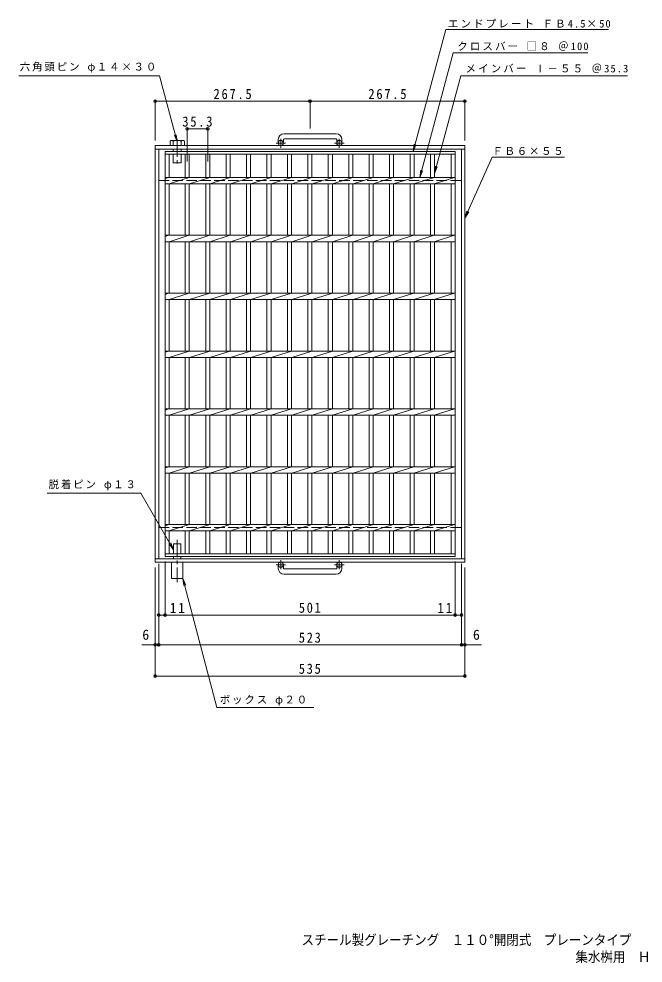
# Model space of a CAD drawing. Units: millimetres, scale not verified. Extents: x -1000 to 1060, y -823 to 809.
# Drawn here: x -1000 to 78, y -823 to 809 of the extents above; entities that cross this region are included whole.
import ezdxf
from ezdxf.enums import TextEntityAlignment as Align

# ---------------------------------------------------------------- set-up
doc = ezdxf.new("R2010")
doc.units = ezdxf.units.MM
doc.header["$LTSCALE"] = 6
doc.header["$PDMODE"] = 32
doc.header["$PDSIZE"] = 4.8
doc.linetypes.add('CHAIN1', pattern=[8, 5, -1, 1, -1])
doc.linetypes.add('DASHED3', pattern=[4, 3, -1])
for name, color, linetype, lineweight in [('A-1', 2, 'Continuous', 9), ('A-2', 3, 'Continuous', 9), ('A-4', 7, 'Continuous', 9), ('A-5', 7, 'Continuous', 9), ('A-9', 4, 'Continuous', 9)]:
    doc.layers.add(name, color=color, linetype=linetype, lineweight=lineweight)
doc.layers.add('F-5_F-5ﾚｲﾔ', color=2, linetype='Continuous')
doc.styles.add('ＭＳ ゴシック', font='')
doc.styles.get('ＭＳ ゴシック').set_extended_font_data('MS Gothic')

msp = doc.modelspace()

# ---------------------------------------------------------------- linework, layer by layer
at = {"layer": 'A-1'}
for p, q in [((-452.417, 610.786), (-542.417, 610.786)), ((-764.917, 590.186), (-229.917, 590.186)), ((-764.917, 590.186), (-764.917, -129.814)), ((-552.417, 600.786), (-552.417, 594.686)), ((-543.417, 600.786), (-543.417, 594.686)), ((-542.417, 601.786), (-452.417, 601.786)), ((-451.417, 600.786), (-451.417, 594.686)), ((-442.417, 600.786), (-442.417, 594.686)), ((-229.917, 590.186), (-229.917, -129.814)), ((-764.917, 584.186), (-229.917, 584.186)), ((-758.917, 584.186), (-758.917, -123.814)), ((-235.917, 584.186), (-235.917, -123.814)), ((-764.917, -123.814), (-229.917, -123.814)), ((-764.917, -129.814), (-229.917, -129.814)), ((-552.417, -140.415), (-552.417, -134.314)), ((-543.417, -140.415), (-543.417, -134.314)), ((-542.417, -141.415), (-452.417, -141.415)), ((-451.417, -140.415), (-451.417, -134.314)), ((-442.417, -140.415), (-442.417, -134.314)), ((-452.417, -150.415), (-542.417, -150.415))]:
    msp.add_line(p, q, dxfattribs=at)
at = {"layer": 'A-1', "linetype": 'CHAIN1'}
for p, q in [((-539.755, 594.686), (-556.161, 594.686)), ((-547.917, 586.579), (-547.917, 602.176)), ((-438.754, 594.686), (-455.161, 594.686)), ((-446.917, 586.579), (-446.917, 602.176)), ((-547.917, -126.207), (-547.917, -141.804)), ((-446.917, -126.207), (-446.917, -141.804)), ((-539.754, -134.314), (-556.161, -134.314)), ((-438.754, -134.314), (-455.161, -134.314))]:
    msp.add_line(p, q, dxfattribs=at)
at = {"layer": 'A-1', "linetype": 'DASHED3'}
for p, q in [((-758.917, 530.186), (-235.917, 530.186)), ((-758.917, -69.814), (-235.917, -69.814))]:
    msp.add_line(p, q, dxfattribs=at)
at = {"layer": 'A-1'}
for centre in [(-547.917, 594.686), (-446.917, 594.686), (-547.917, -134.314), (-446.917, -134.314)]:
    msp.add_circle(centre, 4.5, dxfattribs=at)
for centre, radius, start, end in [((-542.417, 600.786), 10, 90, 180), ((-452.417, 600.786), 10, 0, 90), ((-542.417, 600.786), 1, 90, 180), ((-452.417, 600.786), 1, 0, 90), ((-542.417, -140.415), 10, 180, 270), ((-542.417, -140.415), 1, 180, 270), ((-452.417, -140.415), 10, 270, 0), ((-452.417, -140.415), 1, 270, 0)]:
    msp.add_arc(centre, radius, start, end, dxfattribs=at)
at = {"layer": 'A-2'}
for p, q in [((-747.917, 580.186), (-246.917, 580.186)), ((-747.917, -119.814), (-747.917, 580.186)), ((-747.917, 575.686), (-246.917, 575.686)), ((-740.917, 535.186), (-740.917, 575.686)), ((-713.017, 575.686), (-713.017, 535.186)), ((-706.017, 575.686), (-706.017, 535.186)), ((-677.716, 575.686), (-677.716, 535.186)), ((-670.717, 575.686), (-670.717, 535.186)), ((-642.416, 575.686), (-642.416, 535.186)), ((-635.416, 575.686), (-635.416, 535.186)), ((-607.117, 575.686), (-607.117, 535.186)), ((-600.117, 575.686), (-600.117, 535.186)), ((-571.817, 575.686), (-571.817, 535.186)), ((-564.816, 575.686), (-564.816, 535.186)), ((-536.516, 575.686), (-536.516, 535.186)), ((-529.516, 575.686), (-529.516, 535.186)), ((-501.217, 575.686), (-501.217, 535.186)), ((-494.217, 575.686), (-494.217, 535.186)), ((-465.917, 575.686), (-465.917, 535.186)), ((-458.917, 575.686), (-458.917, 535.186)), ((-430.617, 575.686), (-430.617, 535.186)), ((-423.617, 575.686), (-423.617, 535.186)), ((-395.318, 575.686), (-395.318, 535.186)), ((-388.318, 575.686), (-388.318, 535.186)), ((-360.018, 575.686), (-360.018, 535.186)), ((-353.018, 575.686), (-353.018, 535.186)), ((-324.718, 575.686), (-324.718, 535.186)), ((-317.718, 575.686), (-317.718, 535.186)), ((-289.419, 575.686), (-289.419, 535.186)), ((-282.419, 575.686), (-282.419, 535.186)), ((-253.917, 575.686), (-253.917, 535.186)), ((-747.917, 533.106), (-741.317, 535.186)), ((-747.917, 535.186), (-246.917, 535.186)), ((-747.917, 524.186), (-246.917, 524.186)), ((-740.917, 524.186), (-706.017, 535.186)), ((-740.917, 435.185), (-740.917, 524.186)), ((-713.017, 524.186), (-713.017, 435.185)), ((-706.017, 524.186), (-706.017, 435.185)), ((-705.617, 524.186), (-670.717, 535.186)), ((-677.716, 524.186), (-677.716, 435.185)), ((-670.717, 524.186), (-670.717, 435.185)), ((-670.317, 524.186), (-635.417, 535.186)), ((-642.416, 524.186), (-642.416, 435.185)), ((-635.416, 524.186), (-635.416, 435.185)), ((-635.017, 524.186), (-600.117, 535.186)), ((-607.117, 524.186), (-607.117, 435.185)), ((-600.117, 524.186), (-600.117, 435.185)), ((-599.716, 524.186), (-564.817, 535.186)), ((-571.817, 524.186), (-571.817, 435.185)), ((-564.816, 524.186), (-564.816, 435.185)), ((-564.417, 524.186), (-529.517, 535.186)), ((-536.516, 524.186), (-536.516, 435.185)), ((-529.516, 524.186), (-529.516, 435.185)), ((-529.116, 524.186), (-494.217, 535.186)), ((-501.217, 524.186), (-501.217, 435.185)), ((-494.217, 524.186), (-494.217, 435.185)), ((-493.817, 524.186), (-458.917, 535.186)), ((-465.917, 524.186), (-465.917, 435.185)), ((-458.917, 524.186), (-458.917, 435.185)), ((-458.517, 524.186), (-423.617, 535.186)), ((-430.617, 524.186), (-430.617, 435.185)), ((-423.617, 524.186), (-423.617, 435.185)), ((-423.217, 524.186), (-388.318, 535.186)), ((-395.318, 524.186), (-395.318, 435.185)), ((-388.616, 524.186), (-353.716, 535.186)), ((-388.318, 524.186), (-388.318, 435.185)), ((-360.018, 524.186), (-360.018, 435.185)), ((-353.316, 524.186), (-318.416, 535.186)), ((-353.018, 524.186), (-353.018, 435.185)), ((-324.718, 524.186), (-324.718, 435.185)), ((-318.017, 524.186), (-283.117, 535.186)), ((-317.718, 524.186), (-317.718, 435.185)), ((-289.419, 524.186), (-289.419, 435.185)), ((-283.018, 524.186), (-248.118, 535.186)), ((-282.419, 524.186), (-282.419, 435.185)), ((-253.917, 524.186), (-253.917, 435.185)), ((-747.917, 433.106), (-741.317, 435.186)), ((-747.917, 435.186), (-246.917, 435.186)), ((-740.917, 424.186), (-706.017, 435.186)), ((-705.617, 424.186), (-670.717, 435.186)), ((-670.317, 424.186), (-635.417, 435.186)), ((-635.017, 424.186), (-600.117, 435.186)), ((-599.716, 424.186), (-564.817, 435.186)), ((-564.417, 424.186), (-529.517, 435.186)), ((-529.116, 424.187), (-494.217, 435.186)), ((-493.817, 424.187), (-458.917, 435.186)), ((-458.517, 424.187), (-423.617, 435.186)), ((-423.217, 424.187), (-388.318, 435.186)), ((-388.616, 424.186), (-353.716, 435.186)), ((-353.316, 424.186), (-318.416, 435.186)), ((-318.017, 424.186), (-283.117, 435.186)), ((-283.018, 424.187), (-248.118, 435.186)), ((-747.917, 424.186), (-246.917, 424.186)), ((-740.917, 335.186), (-740.917, 424.186)), ((-713.017, 424.186), (-713.017, 335.186)), ((-706.017, 424.186), (-706.017, 335.186)), ((-677.716, 424.186), (-677.716, 335.186)), ((-670.717, 424.186), (-670.717, 335.186)), ((-642.416, 424.186), (-642.416, 335.186)), ((-635.416, 424.186), (-635.416, 335.186)), ((-607.117, 424.186), (-607.117, 335.186)), ((-600.117, 424.186), (-600.117, 335.186)), ((-571.817, 424.186), (-571.817, 335.186)), ((-564.816, 424.186), (-564.816, 335.186)), ((-536.516, 424.186), (-536.516, 335.186)), ((-529.516, 424.186), (-529.516, 335.186)), ((-501.217, 424.186), (-501.217, 335.186)), ((-494.217, 424.186), (-494.217, 335.186)), ((-465.917, 424.186), (-465.917, 335.186)), ((-458.917, 424.186), (-458.917, 335.186)), ((-430.617, 424.186), (-430.617, 335.186)), ((-423.617, 424.186), (-423.617, 335.186)), ((-395.318, 424.186), (-395.318, 335.186)), ((-388.318, 424.186), (-388.318, 335.186)), ((-360.018, 424.186), (-360.018, 335.186)), ((-353.018, 424.186), (-353.018, 335.186)), ((-324.718, 424.186), (-324.718, 335.186)), ((-317.718, 424.186), (-317.718, 335.186)), ((-289.419, 424.186), (-289.419, 335.186)), ((-282.419, 424.186), (-282.419, 335.186)), ((-253.917, 424.186), (-253.917, 335.186)), ((-747.917, 333.106), (-741.317, 335.186)), ((-747.917, 335.186), (-246.917, 335.186)), ((-740.917, 324.186), (-706.017, 335.186)), ((-705.617, 324.186), (-670.717, 335.186)), ((-670.317, 324.186), (-635.417, 335.186)), ((-635.017, 324.186), (-600.117, 335.186)), ((-599.716, 324.186), (-564.817, 335.186)), ((-564.417, 324.186), (-529.517, 335.186)), ((-529.116, 324.187), (-494.217, 335.186)), ((-493.817, 324.187), (-458.917, 335.186)), ((-458.517, 324.187), (-423.617, 335.186)), ((-423.217, 324.187), (-388.318, 335.186)), ((-388.616, 324.186), (-353.716, 335.186)), ((-353.316, 324.186), (-318.416, 335.186)), ((-318.017, 324.186), (-283.117, 335.186)), ((-283.018, 324.187), (-248.118, 335.186)), ((-747.917, 324.186), (-246.917, 324.186)), ((-740.917, 235.186), (-740.917, 324.186)), ((-713.017, 324.186), (-713.017, 235.186)), ((-706.017, 324.186), (-706.017, 235.186)), ((-677.716, 324.186), (-677.716, 235.186)), ((-670.717, 324.186), (-670.717, 235.186)), ((-642.416, 324.186), (-642.416, 235.186)), ((-635.416, 324.186), (-635.416, 235.186)), ((-607.117, 324.186), (-607.117, 235.186)), ((-600.117, 324.186), (-600.117, 235.186)), ((-571.817, 324.186), (-571.817, 235.186)), ((-564.816, 324.186), (-564.816, 235.186)), ((-536.516, 324.186), (-536.516, 235.186)), ((-529.516, 324.186), (-529.516, 235.186)), ((-501.217, 324.186), (-501.217, 235.186)), ((-494.217, 324.186), (-494.217, 235.186)), ((-465.917, 324.186), (-465.917, 235.186)), ((-458.917, 324.186), (-458.917, 235.186)), ((-430.617, 324.186), (-430.617, 235.186)), ((-423.617, 324.186), (-423.617, 235.186)), ((-395.318, 324.186), (-395.318, 235.186)), ((-388.318, 324.186), (-388.318, 235.186)), ((-360.018, 324.186), (-360.018, 235.186)), ((-353.018, 324.186), (-353.018, 235.186)), ((-324.718, 324.186), (-324.718, 235.186)), ((-317.718, 324.186), (-317.718, 235.186)), ((-289.419, 324.186), (-289.419, 235.186)), ((-282.419, 324.186), (-282.419, 235.186)), ((-253.917, 324.186), (-253.917, 235.186)), ((-747.917, 233.106), (-741.317, 235.186)), ((-747.917, 235.186), (-246.917, 235.186)), ((-740.917, 224.186), (-706.017, 235.186)), ((-705.617, 224.186), (-670.717, 235.186)), ((-670.317, 224.186), (-635.417, 235.186)), ((-635.017, 224.186), (-600.117, 235.186)), ((-599.716, 224.186), (-564.817, 235.186)), ((-564.417, 224.186), (-529.517, 235.186)), ((-529.116, 224.187), (-494.217, 235.186)), ((-493.817, 224.187), (-458.917, 235.186)), ((-458.517, 224.187), (-423.617, 235.186)), ((-423.217, 224.187), (-388.318, 235.186)), ((-388.616, 224.186), (-353.716, 235.186)), ((-353.316, 224.186), (-318.416, 235.186)), ((-318.017, 224.186), (-283.117, 235.186)), ((-283.018, 224.187), (-248.118, 235.186)), ((-747.917, 224.186), (-246.917, 224.186)), ((-740.917, 135.186), (-740.917, 224.186)), ((-713.017, 224.186), (-713.017, 135.186)), ((-706.017, 224.186), (-706.017, 135.186)), ((-677.716, 224.186), (-677.716, 135.186)), ((-670.717, 224.186), (-670.717, 135.186)), ((-642.416, 224.186), (-642.416, 135.186)), ((-635.416, 224.186), (-635.416, 135.186)), ((-607.117, 224.186), (-607.117, 135.186)), ((-600.117, 224.186), (-600.117, 135.186)), ((-571.817, 224.186), (-571.817, 135.186)), ((-564.816, 224.186), (-564.816, 135.186)), ((-536.516, 224.186), (-536.516, 135.186)), ((-529.516, 224.186), (-529.516, 135.186)), ((-501.217, 224.186), (-501.217, 135.186)), ((-494.217, 224.186), (-494.217, 135.186)), ((-465.917, 224.186), (-465.917, 135.186)), ((-458.917, 224.186), (-458.917, 135.186)), ((-430.617, 224.186), (-430.617, 135.186)), ((-423.617, 224.186), (-423.617, 135.186)), ((-395.318, 224.186), (-395.318, 135.186)), ((-388.318, 224.186), (-388.318, 135.186)), ((-360.018, 224.186), (-360.018, 135.186)), ((-353.018, 224.186), (-353.018, 135.186)), ((-324.718, 224.186), (-324.718, 135.186)), ((-317.718, 224.186), (-317.718, 135.186)), ((-289.419, 224.186), (-289.419, 135.186)), ((-282.419, 224.186), (-282.419, 135.186)), ((-253.917, 224.186), (-253.917, 135.186)), ((-747.917, 133.106), (-741.317, 135.186)), ((-747.917, 135.186), (-246.917, 135.186)), ((-740.917, 124.186), (-706.017, 135.186)), ((-705.617, 124.186), (-670.717, 135.186)), ((-670.317, 124.186), (-635.417, 135.186)), ((-635.017, 124.186), (-600.117, 135.186)), ((-599.716, 124.186), (-564.817, 135.186)), ((-564.417, 124.186), (-529.517, 135.186)), ((-529.116, 124.187), (-494.217, 135.186)), ((-493.817, 124.187), (-458.917, 135.186)), ((-458.517, 124.187), (-423.617, 135.186)), ((-423.217, 124.187), (-388.318, 135.186)), ((-388.616, 124.186), (-353.716, 135.186)), ((-353.316, 124.186), (-318.416, 135.186)), ((-318.017, 124.186), (-283.117, 135.186)), ((-283.018, 124.187), (-248.118, 135.186)), ((-747.917, 124.186), (-246.917, 124.186)), ((-740.917, 35.186), (-740.917, 124.186)), ((-713.017, 124.186), (-713.017, 35.186)), ((-706.017, 124.186), (-706.017, 35.186)), ((-677.716, 124.186), (-677.716, 35.186)), ((-670.717, 124.186), (-670.717, 35.186)), ((-642.416, 124.186), (-642.416, 35.186)), ((-635.416, 124.186), (-635.416, 35.186)), ((-607.117, 124.186), (-607.117, 35.186)), ((-600.117, 124.186), (-600.117, 35.186)), ((-571.817, 124.186), (-571.817, 35.186)), ((-564.816, 124.186), (-564.816, 35.186)), ((-536.516, 124.186), (-536.516, 35.186)), ((-529.516, 124.186), (-529.516, 35.186)), ((-501.217, 124.186), (-501.217, 35.186)), ((-494.217, 124.186), (-494.217, 35.186)), ((-465.917, 124.186), (-465.917, 35.186)), ((-458.917, 124.186), (-458.917, 35.186)), ((-430.617, 124.186), (-430.617, 35.186)), ((-423.617, 124.186), (-423.617, 35.186)), ((-395.318, 124.186), (-395.318, 35.186)), ((-388.318, 124.186), (-388.318, 35.186)), ((-360.018, 124.186), (-360.018, 35.186)), ((-353.018, 124.186), (-353.018, 35.186)), ((-324.718, 124.186), (-324.718, 35.186)), ((-317.718, 124.186), (-317.718, 35.186)), ((-289.419, 124.186), (-289.419, 35.186)), ((-282.419, 124.186), (-282.419, 35.186)), ((-253.917, 124.186), (-253.917, 35.186)), ((-747.917, 33.106), (-741.317, 35.186)), ((-747.917, 35.186), (-246.917, 35.186)), ((-740.917, 24.186), (-706.017, 35.186)), ((-705.617, 24.186), (-670.717, 35.186)), ((-670.317, 24.186), (-635.417, 35.186)), ((-635.017, 24.186), (-600.117, 35.186)), ((-599.716, 24.186), (-564.817, 35.186)), ((-564.417, 24.186), (-529.517, 35.186)), ((-529.116, 24.187), (-494.217, 35.186)), ((-493.817, 24.187), (-458.917, 35.186)), ((-458.517, 24.187), (-423.617, 35.186)), ((-423.217, 24.187), (-388.318, 35.186)), ((-388.616, 24.186), (-353.716, 35.186)), ((-353.316, 24.186), (-318.416, 35.186)), ((-318.017, 24.186), (-283.117, 35.186)), ((-283.018, 24.187), (-248.118, 35.186)), ((-747.917, 24.186), (-246.917, 24.186)), ((-740.917, -64.814), (-740.917, 24.186)), ((-713.017, 24.186), (-713.017, -64.814)), ((-706.017, 24.186), (-706.017, -64.814)), ((-677.716, 24.186), (-677.716, -64.814)), ((-670.717, 24.186), (-670.717, -64.814)), ((-642.416, 24.186), (-642.416, -64.814)), ((-635.416, 24.186), (-635.416, -64.814)), ((-607.117, 24.186), (-607.117, -64.814)), ((-600.117, 24.186), (-600.117, -64.814)), ((-571.817, 24.186), (-571.817, -64.814)), ((-564.816, 24.186), (-564.816, -64.814)), ((-536.516, 24.186), (-536.516, -64.814)), ((-529.516, 24.186), (-529.516, -64.814)), ((-501.217, 24.186), (-501.217, -64.814)), ((-494.217, 24.186), (-494.217, -64.814)), ((-465.917, 24.186), (-465.917, -64.814)), ((-458.917, 24.186), (-458.917, -64.814)), ((-430.617, 24.186), (-430.617, -64.814)), ((-423.617, 24.186), (-423.617, -64.814)), ((-395.318, 24.186), (-395.318, -64.814)), ((-388.318, 24.186), (-388.318, -64.814)), ((-360.018, 24.186), (-360.018, -64.814)), ((-353.018, 24.186), (-353.018, -64.814)), ((-324.718, 24.186), (-324.718, -64.814)), ((-317.718, 24.186), (-317.718, -64.814)), ((-289.419, 24.186), (-289.419, -64.814)), ((-282.419, 24.186), (-282.419, -64.814)), ((-253.917, 24.186), (-253.917, -64.814)), ((-747.917, -66.894), (-741.317, -64.814)), ((-747.917, -64.814), (-246.917, -64.814)), ((-740.917, -75.814), (-706.017, -64.814)), ((-705.617, -75.814), (-670.717, -64.814)), ((-670.317, -75.814), (-635.417, -64.814)), ((-635.017, -75.814), (-600.117, -64.814)), ((-599.716, -75.814), (-564.817, -64.814)), ((-564.417, -75.814), (-529.517, -64.814)), ((-529.116, -75.814), (-494.217, -64.814)), ((-493.817, -75.814), (-458.917, -64.814)), ((-458.517, -75.814), (-423.617, -64.814)), ((-423.217, -75.814), (-388.318, -64.814)), ((-388.616, -75.814), (-353.716, -64.814)), ((-353.316, -75.814), (-318.416, -64.814)), ((-318.017, -75.814), (-283.117, -64.814)), ((-283.018, -75.814), (-248.118, -64.814)), ((-747.917, -75.814), (-246.917, -75.814)), ((-740.917, -115.314), (-740.917, -75.814)), ((-713.017, -75.814), (-713.017, -115.314)), ((-706.017, -75.814), (-706.017, -115.314)), ((-677.716, -75.814), (-677.716, -115.314)), ((-670.717, -75.814), (-670.717, -115.314)), ((-642.416, -75.814), (-642.416, -115.314)), ((-635.416, -75.814), (-635.416, -115.314)), ((-607.117, -75.814), (-607.117, -115.314)), ((-600.117, -75.814), (-600.117, -115.314)), ((-571.817, -75.814), (-571.817, -115.314)), ((-564.816, -75.814), (-564.816, -115.314)), ((-536.516, -75.814), (-536.516, -115.314)), ((-529.516, -75.814), (-529.516, -115.314)), ((-501.217, -75.814), (-501.217, -115.314)), ((-494.217, -75.814), (-494.217, -115.314)), ((-465.917, -75.814), (-465.917, -115.314)), ((-458.917, -75.814), (-458.917, -115.314)), ((-430.617, -75.814), (-430.617, -115.314)), ((-423.617, -75.814), (-423.617, -115.314)), ((-395.318, -75.814), (-395.318, -115.314)), ((-388.318, -75.814), (-388.318, -115.314)), ((-360.018, -75.814), (-360.018, -115.314)), ((-353.018, -75.814), (-353.018, -115.314)), ((-324.718, -75.814), (-324.718, -115.314)), ((-317.718, -75.814), (-317.718, -115.314)), ((-289.419, -75.814), (-289.419, -115.314)), ((-282.419, -75.814), (-282.419, -115.314)), ((-253.917, -75.814), (-253.917, -115.314)), ((-246.917, -115.314), (-747.917, -115.314))]:
    msp.add_line(p, q, dxfattribs=at)
msp.add_lwpolyline([(-246.917, 580.186), (-246.917, -119.814), (-747.917, -119.814)], dxfattribs=at)
at = {"layer": 'A-4'}
for p, q in [((-764.917, 599.186), (-764.917, 668.63)), ((-764.917, 666.83), (-603.417, 666.83)), ((-603.417, 666.83), (-229.917, 666.83)), ((-497.417, 619.786), (-497.417, 668.63)), ((-229.917, 599.186), (-229.917, 668.63)), ((-709.517, 562.763), (-709.517, 620.975)), ((-674.216, 562.763), (-674.216, 620.975)), ((-709.517, 619.175), (-674.216, 619.175)), ((-747.917, -128.814), (-747.917, -222.85)), ((-246.917, -128.814), (-246.917, -222.85)), ((-764.917, -138.814), (-764.917, -328.262)), ((-758.917, -132.814), (-758.917, -274.495)), ((-235.917, -132.814), (-235.917, -274.495)), ((-229.917, -138.814), (-229.917, -328.262)), ((-758.917, -221.05), (-747.917, -221.05)), ((-758.917, -230.05), (-758.917, -222.85)), ((-747.917, -221.05), (-246.917, -221.05)), ((-246.917, -221.05), (-235.917, -221.05)), ((-788.013, -272.695), (-201.513, -272.695)), ((-764.917, -326.462), (-229.917, -326.462))]:
    msp.add_line(p, q, dxfattribs=at)
for p in [(-764.917, 666.83), (-497.417, 666.83), (-229.917, 666.83), (-709.517, 619.175), (-674.216, 619.175), (-758.917, -221.05), (-747.917, -221.05), (-246.917, -221.05), (-235.917, -221.05), (-764.917, -272.695), (-758.917, -272.695), (-235.917, -272.695), (-229.917, -272.695), (-764.917, -326.462), (-229.917, -326.462)]:
    msp.add_point(p, dxfattribs=at)
at = {"layer": 'A-5'}
for p, q in [((-319.428, 580.186), (-262.998, 790.786)), ((-262.998, 790.786), (18.046, 790.786)), ((-307.692, 535.186), (-249.923, 750.786)), ((-249.923, 750.786), (-17.596, 750.786)), ((-757.517, 710.786), (-1000.401, 710.786)), ((-726.917, 596.586), (-757.517, 710.786)), ((-282.419, 542.035), (-237.202, 710.786)), ((-237.202, 710.786), (51.039, 710.786)), ((-726.917, 596.586), (-731.701, 608.134)), ((-726.917, 596.586), (-728.549, 608.979)), ((-319.428, 580.186), (-317.796, 592.579)), ((-319.428, 580.186), (-314.644, 591.734)), ((-229.917, 465.009), (-182.837, 570.285)), ((-182.837, 570.285), (-57.969, 570.285)), ((-307.692, 535.186), (-306.061, 547.579)), ((-307.692, 535.186), (-302.909, 546.735)), ((-282.419, 542.035), (-280.787, 554.428)), ((-282.419, 542.035), (-277.635, 553.583)), ((-229.917, 465.009), (-226.347, 476.988)), ((-229.917, 465.009), (-223.368, 475.656)), ((-789.917, -10.258), (-951.659, -10.258)), ((-733.417, -108.119), (-789.917, -10.258)), ((-733.417, -108.119), (-738.201, -96.57)), ((-733.417, -108.119), (-741.027, -98.202)), ((-716.917, -157.814), (-712.133, -169.363)), ((-716.917, -157.814), (-715.285, -170.207))]:
    msp.add_line(p, q, dxfattribs=at)
msp.add_lwpolyline([(-716.917, -157.814), (-658.449, -380.76), (-490.93, -380.76)], dxfattribs=at)
at = {"layer": 'A-9'}
for p, q in [((-736.637, 599.146), (-717.198, 599.146)), ((-733.917, 590.186), (-733.917, 598.105)), ((-719.917, 590.186), (-719.917, 598.105)), ((-714.478, 598.105), (-714.478, 590.186)), ((-733.917, 584.186), (-733.917, 580.186)), ((-733.917, 575.686), (-733.917, 560.186)), ((-719.917, 584.186), (-719.917, 580.186)), ((-719.917, 575.686), (-719.917, 560.186)), ((-733.917, 560.186), (-719.917, 560.186)), ((-733.417, -98.117), (-720.417, -98.117)), ((-733.417, -98.117), (-733.417, -115.314)), ((-720.417, -98.117), (-720.417, -115.314)), ((-733.417, -119.814), (-733.417, -123.814)), ((-720.417, -119.814), (-720.417, -123.814)), ((-716.917, -129.814), (-716.917, -157.814))]:
    msp.add_line(p, q, dxfattribs=at)
at = {"layer": 'A-9', "linetype": 'CHAIN1'}
for p, q in [((-726.917, 601.081), (-726.917, 554.725)), ((-726.917, -91.111), (-726.917, -164.306))]:
    msp.add_line(p, q, dxfattribs=at)
at = {"layer": 'A-9'}
for points in [[(-739.356, 598.105), (-739.356, 590.186), (-714.478, 590.186)], [(-736.917, -129.814), (-736.917, -157.814), (-716.917, -157.814)]]:
    msp.add_lwpolyline(points, dxfattribs=at)
for centre, radius, start, end in [((-736.637, 595.072), 4.074, 48.12389, 131.8763), ((-726.917, 575.08), 24.066, 73.09029, 106.90971), ((-717.198, 595.072), 4.074, 48.1237, 131.87611)]:
    msp.add_arc(centre, radius, start, end, dxfattribs=at)

# ---------------------------------------------------------------- texts
at = {"layer": 'A-4', "color": 2, "style": 'ＭＳ ゴシック'}
for p in [(-787.202, -269.095), (-216.002, -269.095)]:
    msp.add_text('6', height=17.6, dxfattribs=at).set_placement(p, align=Align.BOTTOM_LEFT)
at = {"layer": 'A-4', "color": 2, "char_height": 17.6, "attachment_point": 7, "style": 'ＭＳ ゴシック'}
for s, insert in [('\\T1.28;\\W0.9;267.5', (-664.167, 670.43)), ('\\T1.28;\\W0.9;267.5', (-396.667, 670.43)), ('\\T1.28;\\W0.9;35.3', (-718.117, 622.775)), ('\\T1.27;\\W0.95;11', (-739.571, -217.45)), ('\\T1.27;\\W0.9;501', (-516.917, -217.45)), ('\\T1.27;\\W0.95;11', (-277.518, -217.45)), ('\\T1.27;\\W0.9;523', (-516.917, -269.095)), ('\\T1.27;\\W0.9;535', (-516.917, -322.862))]:
    msp.add_mtext(s, dxfattribs=dict(at, insert=insert))
at = {"layer": 'A-5', "char_height": 13.2, "attachment_point": 7, "style": 'ＭＳ ゴシック'}
for s, insert in [('\\T1.21;エンドプレート\\~ＦＢ4.5×50', (-259.222, 793.48)), ('\\T1.21;クロスバー\\~□８\\~＠100', (-243.094, 754.006)), ('\\T1.18;六角頭ピン\\~φ１４×３０', (-998.823, 716.29)), ('\\T1.21;メインバー\\~Ⅰ－５５\\~＠35.3', (-228.858, 715.544)), ('\\T1.17;ＦＢ６×５５', (-182.408, 573.944)), ('\\T1.18;脱着ピン\\~φ１３', (-949.137, -5.502)), ('\\T1.18;ボックス\\~φ２０', (-653.354, -377.555))]:
    msp.add_mtext(s, dxfattribs=dict(at, insert=insert))
at = {"layer": 'F-5_F-5ﾚｲﾔ', "style": 'ＭＳ ゴシック', "width": 0.9}
for s, p in [('スチール製グレーチング\u3000１１０°開閉式\u3000プレーンタイプ', (-512.046, -796.524)), ('集水桝用\u3000ＨＳＦ\u3000６５５５', (-39.071, -825.907))]:
    msp.add_text(s, height=17.6, dxfattribs=at).set_placement(p, align=Align.BOTTOM_LEFT)

doc.saveas('drawing.dxf')
